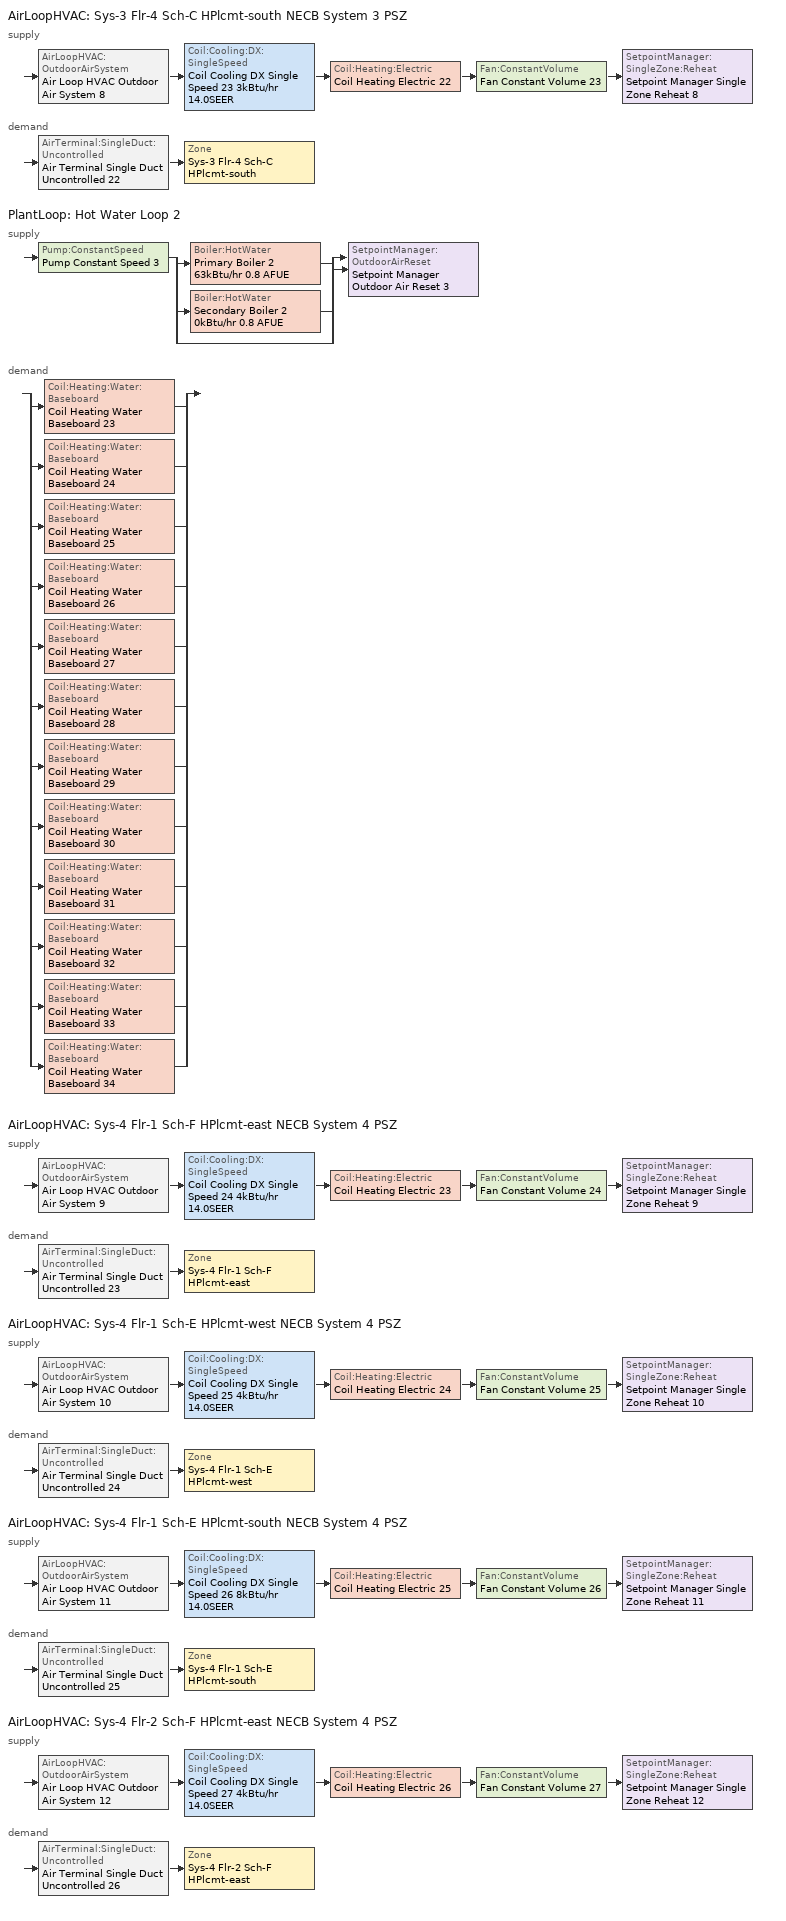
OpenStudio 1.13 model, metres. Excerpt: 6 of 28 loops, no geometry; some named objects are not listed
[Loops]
AirLoopHVAC 'Sys-3 Flr-4 Sch-C HPlcmt-south NECB System 3 PSZ'
 supply: AirLoopHVAC:OutdoorAirSystem 'Air Loop HVAC Outdoor Air System 8' > Coil:Cooling:DX:SingleSpeed 'Coil Cooling DX Single Speed 23 3kBtu/hr 14.0SEER' > Coil:Heating:Electric 'Coil Heating Electric 22' > Fan:ConstantVolume 'Fan Constant Volume 23' > SetpointManager:SingleZone:Reheat 'Setpoint Manager Single Zone Reheat 8'
 demand: AirTerminal:SingleDuct:Uncontrolled 'Air Terminal Single Duct Uncontrolled 22' > Zone 'Sys-3 Flr-4 Sch-C HPlcmt-south'
PlantLoop 'Hot Water Loop 2'
 supply: Pump:ConstantSpeed 'Pump Constant Speed 3' > split
  | Boiler:HotWater 'Primary Boiler 2 63kBtu/hr 0.8 AFUE'
  | Boiler:HotWater 'Secondary Boiler 2 0kBtu/hr 0.8 AFUE'
  | bypass
  join > SetpointManager:OutdoorAirReset 'Setpoint Manager Outdoor Air Reset 3'
 demand: split
  | Coil:Heating:Water:Baseboard 'Coil Heating Water Baseboard 23'
  | Coil:Heating:Water:Baseboard 'Coil Heating Water Baseboard 24'
  | Coil:Heating:Water:Baseboard 'Coil Heating Water Baseboard 25'
  | Coil:Heating:Water:Baseboard 'Coil Heating Water Baseboard 26'
  | Coil:Heating:Water:Baseboard 'Coil Heating Water Baseboard 27'
  | Coil:Heating:Water:Baseboard 'Coil Heating Water Baseboard 28'
  | Coil:Heating:Water:Baseboard 'Coil Heating Water Baseboard 29'
  | Coil:Heating:Water:Baseboard 'Coil Heating Water Baseboard 30'
  | Coil:Heating:Water:Baseboard 'Coil Heating Water Baseboard 31'
  | Coil:Heating:Water:Baseboard 'Coil Heating Water Baseboard 32'
  | Coil:Heating:Water:Baseboard 'Coil Heating Water Baseboard 33'
  | Coil:Heating:Water:Baseboard 'Coil Heating Water Baseboard 34'
AirLoopHVAC 'Sys-4 Flr-1 Sch-F HPlcmt-east NECB System 4 PSZ'
 supply: AirLoopHVAC:OutdoorAirSystem 'Air Loop HVAC Outdoor Air System 9' > Coil:Cooling:DX:SingleSpeed 'Coil Cooling DX Single Speed 24 4kBtu/hr 14.0SEER' > Coil:Heating:Electric 'Coil Heating Electric 23' > Fan:ConstantVolume 'Fan Constant Volume 24' > SetpointManager:SingleZone:Reheat 'Setpoint Manager Single Zone Reheat 9'
 demand: AirTerminal:SingleDuct:Uncontrolled 'Air Terminal Single Duct Uncontrolled 23' > Zone 'Sys-4 Flr-1 Sch-F HPlcmt-east'
AirLoopHVAC 'Sys-4 Flr-1 Sch-E HPlcmt-west NECB System 4 PSZ'
 supply: AirLoopHVAC:OutdoorAirSystem 'Air Loop HVAC Outdoor Air System 10' > Coil:Cooling:DX:SingleSpeed 'Coil Cooling DX Single Speed 25 4kBtu/hr 14.0SEER' > Coil:Heating:Electric 'Coil Heating Electric 24' > Fan:ConstantVolume 'Fan Constant Volume 25' > SetpointManager:SingleZone:Reheat 'Setpoint Manager Single Zone Reheat 10'
 demand: AirTerminal:SingleDuct:Uncontrolled 'Air Terminal Single Duct Uncontrolled 24' > Zone 'Sys-4 Flr-1 Sch-E HPlcmt-west'
AirLoopHVAC 'Sys-4 Flr-1 Sch-E HPlcmt-south NECB System 4 PSZ'
 supply: AirLoopHVAC:OutdoorAirSystem 'Air Loop HVAC Outdoor Air System 11' > Coil:Cooling:DX:SingleSpeed 'Coil Cooling DX Single Speed 26 8kBtu/hr 14.0SEER' > Coil:Heating:Electric 'Coil Heating Electric 25' > Fan:ConstantVolume 'Fan Constant Volume 26' > SetpointManager:SingleZone:Reheat 'Setpoint Manager Single Zone Reheat 11'
 demand: AirTerminal:SingleDuct:Uncontrolled 'Air Terminal Single Duct Uncontrolled 25' > Zone 'Sys-4 Flr-1 Sch-E HPlcmt-south'
AirLoopHVAC 'Sys-4 Flr-2 Sch-F HPlcmt-east NECB System 4 PSZ'
 supply: AirLoopHVAC:OutdoorAirSystem 'Air Loop HVAC Outdoor Air System 12' > Coil:Cooling:DX:SingleSpeed 'Coil Cooling DX Single Speed 27 4kBtu/hr 14.0SEER' > Coil:Heating:Electric 'Coil Heating Electric 26' > Fan:ConstantVolume 'Fan Constant Volume 27' > SetpointManager:SingleZone:Reheat 'Setpoint Manager Single Zone Reheat 12'
 demand: AirTerminal:SingleDuct:Uncontrolled 'Air Terminal Single Duct Uncontrolled 26' > Zone 'Sys-4 Flr-2 Sch-F HPlcmt-east'
[Sizing:Zone] Zone Cooling Design Supply Air Temperature Input Method=SupplyAirTemperature; Zone Cooling Design Supply Air Temperature {C}=13; Zone Cooling Design Supply Air Temperature Difference {deltaC}=11.11; Zone Heating Design Supply Air Temperature Input Method=SupplyAirTemperature; Zone Heating Design Supply Air Temperature {C}=43; Zone Heating Design Supply Air Temperature Difference {deltaC}=11.11; Zone Cooling Design Supply Air Humidity Ratio {kg-H2O/kg-air}=0.0085; Zone Heating Design Supply Air Humidity Ratio {kg-H2O/kg-air}=0.008; Zone Heating Sizing Factor=1.3; Zone Cooling Sizing Factor=1.1; Cooling Design Air Flow Method=DesignDay; Heating Design Air Flow Method=DesignDay; Account for Dedicated Outdoor Air System=No; Dedicated Outdoor Air System Control Strategy=NeutralSupplyAir; Dedicated Outdoor Air Low Setpoint Temperature for Design {C}=autosize; Dedicated Outdoor Air High Setpoint Temperature for Design {C}=autosize
Sys-3 Flr-4 Sch-C HPlcmt-south; Sys-4 Flr-1 Sch-F HPlcmt-east; Sys-4 Flr-1 Sch-E HPlcmt-west; Sys-4 Flr-1 Sch-E HPlcmt-south; Sys-4 Flr-2 Sch-F HPlcmt-east
[Zone equipment]
Sys-3 Flr-4 Sch-C HPlcmt-south: Air Terminal Single Duct Uncontrolled 22, Zone HVAC Baseboard Convective Water 22
Sys-4 Flr-1 Sch-F HPlcmt-east: Air Terminal Single Duct Uncontrolled 23, Zone HVAC Baseboard Convective Water 23
Sys-4 Flr-1 Sch-E HPlcmt-west: Air Terminal Single Duct Uncontrolled 24, Zone HVAC Baseboard Convective Water 24
Sys-4 Flr-1 Sch-E HPlcmt-south: Air Terminal Single Duct Uncontrolled 25, Zone HVAC Baseboard Convective Water 25
Sys-4 Flr-2 Sch-F HPlcmt-east: Air Terminal Single Duct Uncontrolled 26, Zone HVAC Baseboard Convective Water 26
[PlantLoop]
Hot Water Loop 2: Fluid Type=Water; Plant Loop Volume {m3}=Autocalculate; Load Distribution Scheme=Optimal
[Sizing:Plant]
Hot Water Loop 2: Loop Type=Heating; Design Loop Exit Temperature {C}=82; Loop Design Temperature Difference {deltaC}=16; Sizing Option=NonCoincident; Zone Timesteps in Averaging Window=1; Coincident Sizing Factor Mode=None
[Pump:ConstantSpeed]
Pump Constant Speed 3: Rated Flow Rate {m3/s}=autosize; Rated Pump Head {Pa}=179352; Rated Power Consumption {W}=autosize; Motor Efficiency=0.855; Fraction of Motor Inefficiencies to Fluid Stream=0; Pump Control Type=Intermittent
[Boiler:HotWater] Fuel Type=FuelOil#1; Nominal Thermal Efficiency=0.8; Water Outlet Upper Temperature Limit {C}=99; Boiler Flow Mode=ConstantFlow; Parasitic Electric Load {W}=0; Sizing Factor=1
Name | Nominal Capacity {W} | Normalized Boiler Efficiency Curve
Primary Boiler 2 63kBtu/hr 0.8 AFUE | 18546.4 | BOILER-EFFFPLR-NECB2011 2
Secondary Boiler 2 0kBtu/hr 0.8 AFUE | 0.001 | BOILER-EFFFPLR-NECB2011 6
[SetpointManager:OutdoorAirReset]
Setpoint Manager Outdoor Air Reset 3: Control Variable=Temperature; Setpoint at Outdoor Low Temperature {C}=82; Outdoor Low Temperature {C}=-16; Setpoint at Outdoor High Temperature {C}=60; Outdoor High Temperature {C}=0
[AirLoopHVAC] Availability Schedule=Always On Discrete; Design Supply Air Flow Rate {m3/s}=AutoSize
Sys-3 Flr-4 Sch-C HPlcmt-south NECB System 3 PSZ; Sys-4 Flr-1 Sch-F HPlcmt-east NECB System 4 PSZ; Sys-4 Flr-1 Sch-E HPlcmt-west NECB System 4 PSZ; Sys-4 Flr-1 Sch-E HPlcmt-south NECB System 4 PSZ; Sys-4 Flr-2 Sch-F HPlcmt-east NECB System 4 PSZ
[Sizing:System] Type of Load to Size On=Sensible; Design Outdoor Air Flow Rate {m3/s}=Autosize; Minimum System Air Flow Ratio=1; Preheat Design Temperature {C}=7; Preheat Design Humidity Ratio {kg-H2O/kg-Air}=0.008; Precool Design Temperature {C}=13; Precool Design Humidity Ratio {kg-H2O/kg-Air}=0.008; Central Cooling Design Supply Air Temperature {C}=13; Central Heating Design Supply Air Temperature {C}=43; Sizing Option=NonCoincident; 100% Outdoor Air in Cooling=No; 100% Outdoor Air in Heating=No; Central Cooling Design Supply Air Humidity Ratio {kg-H2O/kg-Air}=0.0085; Central Heating Design Supply Air Humidity Ratio {kg-H2O/kg-Air}=0.008; Cooling Design Air Flow Method=DesignDay; Cooling Design Air Flow Rate {m3/s}=0; Heating Design Air Flow Method=DesignDay; Heating Design Air Flow Rate {m3/s}=0; System Outdoor Air Method=ZoneSum; Zone Maximum Outdoor Air Fraction=1; Cooling Supply Air Flow Rate Per Floor Area {m3/s-m2}=0.00996765; Cooling Fraction of Autosized Cooling Supply Air Flow Rate=1; Cooling Supply Air Flow Rate Per Unit Cooling Capacity {m3/s-W}=3.94755e-05; Heating Supply Air Flow Rate Per Floor Area {m3/s-m2}=0.00996765; Heating Fraction of Autosized Heating Supply Air Flow Rate=1; Heating Fraction of Autosized Cooling Supply Air Flow Rate=1; Heating Supply Air Flow Rate Per Unit Heating Capacity {m3/s-W}=3.15882e-05; Cooling Design Capacity Method=CoolingDesignCapacity; Cooling Design Capacity {W}=autosize; Cooling Design Capacity Per Floor Area {W/m2}=234.7; Fraction of Autosized Cooling Design Capacity=1; Heating Design Capacity Method=HeatingDesignCapacity; Heating Design Capacity {W}=autosize; Heating Design Capacity Per Floor Area {W/m2}=157; Fraction of Autosized Heating Design Capacity=1; Central Cooling Capacity Control Method=OnOff
Sys-3 Flr-4 Sch-C HPlcmt-south NECB System 3 PSZ; Sys-4 Flr-1 Sch-F HPlcmt-east NECB System 4 PSZ; Sys-4 Flr-1 Sch-E HPlcmt-west NECB System 4 PSZ; Sys-4 Flr-1 Sch-E HPlcmt-south NECB System 4 PSZ; Sys-4 Flr-2 Sch-F HPlcmt-east NECB System 4 PSZ
[Fan:ConstantVolume] Availability Schedule=Always On Discrete; Fan Efficiency=0.39975; Pressure Rise {Pa}=640; Maximum Flow Rate {m3/s}=AutoSize; Motor Efficiency=0.615
Fan Constant Volume 23; Fan Constant Volume 24; Fan Constant Volume 25; Fan Constant Volume 26; Fan Constant Volume 27
[Coil:Cooling:DX:SingleSpeed] Availability Schedule=Always On Discrete; Rated Total Cooling Capacity {W}=autosize; Rated Sensible Heat Ratio=autosize; Rated COP {W/W}=3.8248; Rated Air Flow Rate {m3/s}=autosize; Rated Evaporator Fan Power Per Volume Flow Rate {W/(m3/s)}=773.3; Condenser Type=AirCooled; Evaporative Condenser Effectiveness=0; Evaporative Condenser Air Flow Rate {m3/s}=Autosize; Evaporative Condenser Pump Rated Power Consumption {W}=Autosize; Crankcase Heater Capacity {W}=0; Maximum Outdoor Dry-Bulb Temperature for Crankcase Heater Operation {C}=0; Basin Heater Capacity {W/K}=0; Basin Heater Setpoint Temperature {C}=10
Name | Total Cooling Capacity Function of Temperature Curve | Total Cooling Capacity Function of Flow Fraction Curve | Energy Input Ratio Function of Temperature Curve | Energy Input Ratio Function of Flow Fraction Curve | Part Load Fraction Correlation Curve
Coil Cooling DX Single Speed 23 3kBtu/hr 14.0SEER | DXCOOL-NECB2011-REF-CAPFT 15 | DXCOOL-NECB2011-REF-CAPFFLOW 15 | DXCOOL-NECB2011-REF-COOLEIRFT 15 | DXCOOL-NECB2011-REF-COOLEIRFFLOW 15 | DXCOOL-NECB2011-REF-COOLPLFFPLR 15
Coil Cooling DX Single Speed 24 4kBtu/hr 14.0SEER | DXCOOL-NECB2011-REF-CAPFT 16 | DXCOOL-NECB2011-REF-CAPFFLOW 16 | DXCOOL-NECB2011-REF-COOLEIRFT 16 | DXCOOL-NECB2011-REF-COOLEIRFFLOW 16 | DXCOOL-NECB2011-REF-COOLPLFFPLR 16
Coil Cooling DX Single Speed 25 4kBtu/hr 14.0SEER | DXCOOL-NECB2011-REF-CAPFT 17 | DXCOOL-NECB2011-REF-CAPFFLOW 17 | DXCOOL-NECB2011-REF-COOLEIRFT 17 | DXCOOL-NECB2011-REF-COOLEIRFFLOW 17 | DXCOOL-NECB2011-REF-COOLPLFFPLR 17
Coil Cooling DX Single Speed 26 8kBtu/hr 14.0SEER | DXCOOL-NECB2011-REF-CAPFT 18 | DXCOOL-NECB2011-REF-CAPFFLOW 18 | DXCOOL-NECB2011-REF-COOLEIRFT 18 | DXCOOL-NECB2011-REF-COOLEIRFFLOW 18 | DXCOOL-NECB2011-REF-COOLPLFFPLR 18
Coil Cooling DX Single Speed 27 4kBtu/hr 14.0SEER | DXCOOL-NECB2011-REF-CAPFT 19 | DXCOOL-NECB2011-REF-CAPFFLOW 19 | DXCOOL-NECB2011-REF-COOLEIRFT 19 | DXCOOL-NECB2011-REF-COOLEIRFFLOW 19 | DXCOOL-NECB2011-REF-COOLPLFFPLR 19
[Controller:OutdoorAir] Minimum Outdoor Air Flow Rate {m3/s}=Autosize; Maximum Outdoor Air Flow Rate {m3/s}=Autosize; Economizer Control Type=NoEconomizer; Economizer Control Action Type=ModulateFlow; Economizer Maximum Limit Dry-Bulb Temperature {C}=28; Economizer Maximum Limit Enthalpy {J/kg}=64000; Economizer Minimum Limit Dry-Bulb Temperature {C}=-100; Lockout Type=NoLockout; Minimum Limit Type=FixedMinimum; Minimum Outdoor Air Schedule=Always On Discrete; High Humidity Control=No; Heat Recovery Bypass Control Type=BypassWhenWithinEconomizerLimits
Name | Controller Mechanical Ventilation
Controller Outdoor Air 8 | Controller Mechanical Ventilation 8
Controller Outdoor Air 9 | Controller Mechanical Ventilation 9
Controller Outdoor Air 10 | Controller Mechanical Ventilation 10
Controller Outdoor Air 11 | Controller Mechanical Ventilation 11
Controller Outdoor Air 12 | Controller Mechanical Ventilation 12
[Controller:MechanicalVentilation] Availability Schedule=Always On Discrete; System Outdoor Air Method=ZoneSum
Controller Mechanical Ventilation 8; Controller Mechanical Ventilation 9; Controller Mechanical Ventilation 10; Controller Mechanical Ventilation 11; Controller Mechanical Ventilation 12
[AirLoopHVAC:OutdoorAirSystem]
Name | Controller
Air Loop HVAC Outdoor Air System 8 | Controller Outdoor Air 8
Air Loop HVAC Outdoor Air System 9 | Controller Outdoor Air 9
Air Loop HVAC Outdoor Air System 10 | Controller Outdoor Air 10
Air Loop HVAC Outdoor Air System 11 | Controller Outdoor Air 11
Air Loop HVAC Outdoor Air System 12 | Controller Outdoor Air 12
[SetpointManager:SingleZone:Reheat]
Name | Minimum Supply Air Temperature {C} | Maximum Supply Air Temperature {C} | Control Zone
Setpoint Manager Single Zone Reheat 8 | 12.8 | 13 | Sys-3 Flr-4 Sch-C HPlcmt-south
Setpoint Manager Single Zone Reheat 9 | 13 | 99 | Sys-4 Flr-1 Sch-F HPlcmt-east
Setpoint Manager Single Zone Reheat 10 | 13 | 99 | Sys-4 Flr-1 Sch-E HPlcmt-west
Setpoint Manager Single Zone Reheat 11 | 13 | 99 | Sys-4 Flr-1 Sch-E HPlcmt-south
Setpoint Manager Single Zone Reheat 12 | 13 | 99 | Sys-4 Flr-2 Sch-F HPlcmt-east
[Coil:Heating:Electric] Availability Schedule=Always On Discrete
Coil Heating Electric 22; Coil Heating Electric 23; Coil Heating Electric 24; Coil Heating Electric 25; Coil Heating Electric 26
[Coil:Heating:Water:Baseboard] Heating Design Capacity Method=HeatingDesignCapacity; Heating Design Capacity {W}=autosize; Heating Design Capacity Per Floor Area {W/m2}=0; Fraction of Autosized Heating Design Capacity=0.8
Coil Heating Water Baseboard 23; Coil Heating Water Baseboard 24; Coil Heating Water Baseboard 25; Coil Heating Water Baseboard 26; Coil Heating Water Baseboard 27; Coil Heating Water Baseboard 28; Coil Heating Water Baseboard 29; Coil Heating Water Baseboard 30; Coil Heating Water Baseboard 31; Coil Heating Water Baseboard 32; Coil Heating Water Baseboard 33; Coil Heating Water Baseboard 34
[ZoneHVAC:Baseboard:Convective:Water] Availability Schedule=Always On Discrete
Name | Heating Coil
Zone HVAC Baseboard Convective Water 23 | Coil Heating Water Baseboard 23
Zone HVAC Baseboard Convective Water 24 | Coil Heating Water Baseboard 24
Zone HVAC Baseboard Convective Water 25 | Coil Heating Water Baseboard 25
Zone HVAC Baseboard Convective Water 26 | Coil Heating Water Baseboard 26
Zone HVAC Baseboard Convective Water 27 | Coil Heating Water Baseboard 27
Zone HVAC Baseboard Convective Water 28 | Coil Heating Water Baseboard 28
Zone HVAC Baseboard Convective Water 29 | Coil Heating Water Baseboard 29
Zone HVAC Baseboard Convective Water 30 | Coil Heating Water Baseboard 30
Zone HVAC Baseboard Convective Water 31 | Coil Heating Water Baseboard 31
Zone HVAC Baseboard Convective Water 32 | Coil Heating Water Baseboard 32
Zone HVAC Baseboard Convective Water 33 | Coil Heating Water Baseboard 33
Zone HVAC Baseboard Convective Water 34 | Coil Heating Water Baseboard 34
[AirTerminal:SingleDuct:Uncontrolled] Availability Schedule=Always On Discrete; Maximum Air Flow Rate {m3/s}=AutoSize
Air Terminal Single Duct Uncontrolled 22; Air Terminal Single Duct Uncontrolled 23; Air Terminal Single Duct Uncontrolled 24; Air Terminal Single Duct Uncontrolled 25; Air Terminal Single Duct Uncontrolled 26
[Schedule:Constant]
Always On Discrete: Value=1
[Curve:Biquadratic] Minimum Value of x=13; Maximum Value of x=24; Minimum Value of y=24; Maximum Value of y=46
Name | Coefficient1 Constant | Coefficient2 x | Coefficient3 x**2 | Coefficient4 y | Coefficient5 y**2 | Coefficient6 x*y
DXCOOL-NECB2011-REF-CAPFT 15; DXCOOL-NECB2011-REF-CAPFT 16; DXCOOL-NECB2011-REF-CAPFT 17; DXCOOL-NECB2011-REF-CAPFT 18; DXCOOL-NECB2011-REF-CAPFT 19 | 0.867905 | 0.0142459 | 0.00055436 | -0.0075575 | 3.3e-05 | -0.0001918
DXCOOL-NECB2011-REF-COOLEIRFT 15; DXCOOL-NECB2011-REF-COOLEIRFT 16; DXCOOL-NECB2011-REF-COOLEIRFT 17; DXCOOL-NECB2011-REF-COOLEIRFT 18; DXCOOL-NECB2011-REF-COOLEIRFT 19 | 0.116936 | 0.0284933 | -0.0004112 | 0.0214108 | 0.00016103 | -0.0006791
[Curve:Quadratic] Coefficient1 Constant=1; Coefficient2 x=0; Coefficient3 x**2=0; Minimum Value of x=0; Maximum Value of x=1
DXCOOL-NECB2011-REF-CAPFFLOW 15; DXCOOL-NECB2011-REF-COOLEIRFFLOW 15; DXCOOL-NECB2011-REF-CAPFFLOW 16; DXCOOL-NECB2011-REF-COOLEIRFFLOW 16; DXCOOL-NECB2011-REF-CAPFFLOW 17; DXCOOL-NECB2011-REF-COOLEIRFFLOW 17; DXCOOL-NECB2011-REF-CAPFFLOW 18; DXCOOL-NECB2011-REF-COOLEIRFFLOW 18; DXCOOL-NECB2011-REF-CAPFFLOW 19; DXCOOL-NECB2011-REF-COOLEIRFFLOW 19
[Curve:Cubic] Maximum Value of x=1
Name | Coefficient1 Constant | Coefficient2 x | Coefficient3 x**2 | Coefficient4 x**3 | Minimum Value of x
DXCOOL-NECB2011-REF-COOLPLFFPLR 15; DXCOOL-NECB2011-REF-COOLPLFFPLR 16; DXCOOL-NECB2011-REF-COOLPLFFPLR 17; DXCOOL-NECB2011-REF-COOLPLFFPLR 18; DXCOOL-NECB2011-REF-COOLPLFFPLR 19 | 0.0277 | 4.9151 | -8.184 | 4.2702 | 0.7
BOILER-EFFFPLR-NECB2011 2; BOILER-EFFFPLR-NECB2011 6 | 0.2901 | 2.6664 | -3.764 | 1.82 | 0
